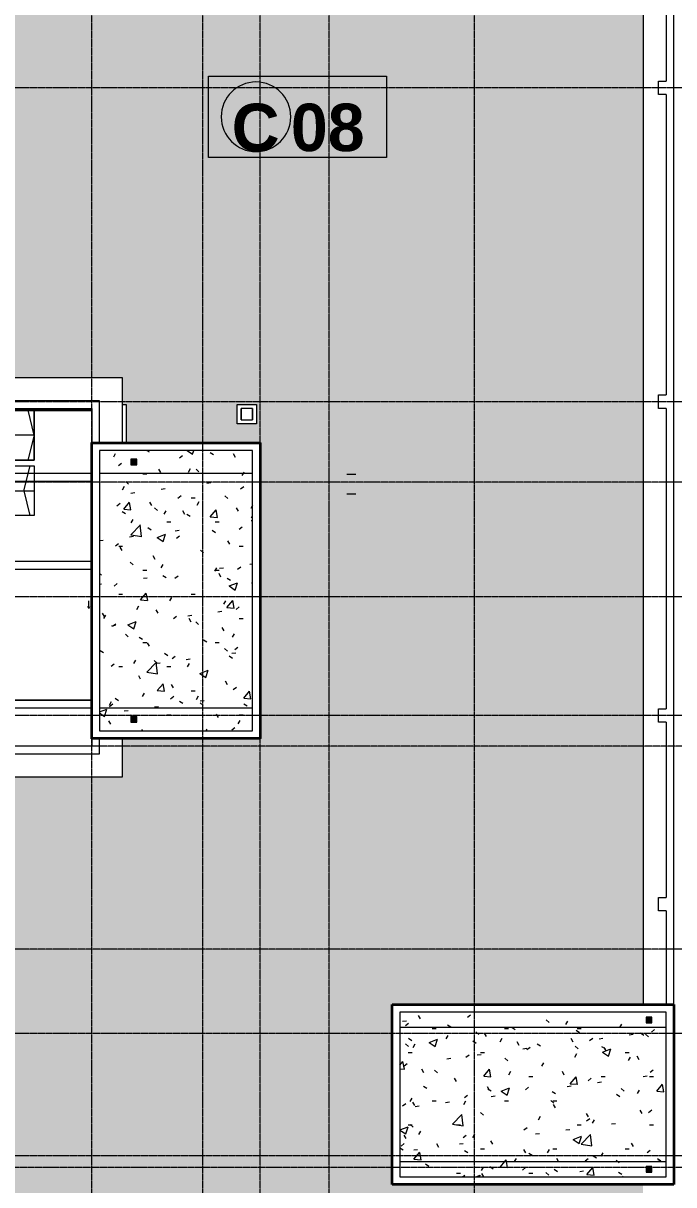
# Model space of a CAD drawing. Header units: millimetres. Extents: x 5117 to 246734, y -48177 to 129208.
# Drawn here: x 110265 to 127252, y 33082 to 63423 of the extents above; entities that cross this region are included whole.
import ezdxf

# ---------------------------------------------------------------- set-up
doc = ezdxf.new("R2010")
doc.units = ezdxf.units.MM
doc.linetypes.add('Grid Line', pattern=[22.225, 12.7, -3.175, 3.175, -3.175])
for name, color, linetype, lineweight in [('0-1', 7, 'Continuous', 5), ('A-ANNO-NOTE', 131, 'Continuous', 9), ('A-DETL-THIN', 151, 'Continuous', 9), ('A-DETL-WIDE', 214, 'Continuous', 35), ('A-FLOR', 192, 'Continuous', 9), ('A-FLOR-1', 7, 'Continuous', 9), ('A-FLOR-PATT-2', 9, 'Continuous', 9), ('A-GLAZ', 151, 'Continuous', 9), ('A-WALL', 113, 'Continuous', 9), ('G-IMPT', 8, 'Continuous', 9), ('I-WALL', 2, 'Continuous', 9), ('M-EQPM', 50, 'Continuous', 9), ('S-BEAM-1', 7, 'Continuous', 9), ('S-COLS-1', 7, 'Continuous', 9), ('S-GRID-1', 1, 'Grid Line', 9)]:
    doc.layers.add(name, color=color, linetype=linetype, lineweight=lineweight)
doc.styles.add('Arial_B', font='arialbd_0.ttf', dxfattribs={"height": 1240})
pattern_1 = [(0, (0, 0), (2519.68, 629.92), [103.937, -1785.823, 103.937, -1785.823, -10078.72]), (0, (0, 0), (2519.68, 629.92), [-3779.52, 103.937, -3675.583, 103.937, -1785.823, -4409.44]), (0, (0, 0), (2519.68, 629.92), [-9448.8, 103.937, -1155.903, 103.937, -3045.663]), (120, (944.9, 314.96), (-1805.3667, 1867.147), [103.937, -1785.823, 103.937, -11864.543]), (120, (944.9, 314.96), (-1805.3667, 1867.147), [-1993.697, -1785.823, 103.937, -3675.583, -6299.2]), (120, (944.9, 314.96), (-1805.3667, 1867.147), [-7559.04, 103.937, -1785.823, 103.937, -4305.503]), (120, (944.9, 314.96), (-1805.3667, 1867.147), [-9552.737, -1155.903, 103.937, -3045.663]), (240, (1259.84, 1574.8), (-714.3133, -2497.067), [103.937, -1785.823, 103.937, -11864.543]), (240, (1259.84, 1574.8), (-714.3133, -2497.067), [-1993.697, -1785.823, 103.937, -3675.583, -6299.2]), (240, (1259.84, 1574.8), (-714.3133, -2497.067), [-7559.04, 103.937, -1785.823, 103.937, -4305.503]), (240, (1259.84, 1574.8), (-714.3133, -2497.067), [-9552.737, -1155.903, 103.937, -3045.663])]
pattern_2 = [(50, (0, 0), (2259.083, -197.644), [236.22, -2598.42]), (355, (0, 0), (-437.01, 2369.104), [188.976, -2078.736]), (100.451, (188.3, -16.5), (1822.088, 2171.446), [200.756, -2208.317]), (46.184, (0, 630), (3361.38, -521.33), [354.33, -3897.63]), (96.636, (280, 586.5), (2943.79, 3068.1), [301.134, -3312.475]), (351.184, (0, 630), (2943.82, 3068.07), [283.464, -3118.104]), (21, (315, 472.4), (1880.018, -1268.089), [236.22, -2598.42]), (326, (315, 472.4), (766.346, 2283.932), [188.976, -2078.736]), (71.451, (471.6, 366.8), (2646.372, 1015.824), [200.756, -2208.317]), (37.5, (0, 0), (38.299, 1048.482), [103.937, -1949.602, 103.937, -2006.295, -2086.61]), (37.5, (0, 0), (38.299, 1048.482), [-4163.77, 103.937, -1982.673]), (7.5, (0, 0), (828.564, 1242.239), [103.937, -1099.21, 103.937, -1902.358, -795.274]), (7.5, (0, 0), (828.564, 1242.239), [-3209.442, 103.937, -691.337]), (327.5, (-702.4, 0), (1681.327, -71.0387), [103.937, -683.463, 103.937, -2352.751, -3259.836]), (327.5, (-702.4, 0), (1681.327, -71.0387), [-3244.088, 103.937, -3155.9]), (317.5, (-1017.3, 0), (1836.803, 315.291), [103.937, -919.683, 103.937, -1527.556, -2314.956]), (317.5, (-1017.3, 0), (1836.803, 315.291), [-2655.113, 103.937, -2211.02])]

# ---------------------------------------------------------------- blocks, each defined once
blk = doc.blocks.new('NCV_TKTC_KET CAU_rvt-1-TKCS_MB TỔNG THỂ MÁI')
at = {"layer": 'A-FLOR-1'}
for p, q in [((127251, 37787), (127251, 78235)), ((126451, 77435), (126451, 37787)), ((112853, 54162), (108251, 54162)), ((112853, 52472), (112853, 54162)), ((107451, 53362), (112053, 53362)), ((112053, 53362), (112053, 52472)), ((115953, 53062), (115953, 53362)), ((112042, 45737), (107978, 45737)), ((112053, 44727), (112053, 44535)), ((112853, 43735), (112853, 44727)), ((112053, 44535), (48853, 44535)), ((48053, 43735), (112853, 43735))]:
    blk.add_line(p, q, dxfattribs=at)
at = {"layer": 'S-BEAM-1'}
for p, q in [((127053, 69762), (127053, 61912)), ((127053, 61562), (127053, 53712)), ((112053, 53562), (107853, 53562)), ((112253, 53562), (112053, 53562)), ((112253, 52472), (112253, 53562)), ((107853, 53362), (112053, 53362)), ((112053, 53362), (112053, 52472)), ((127053, 53362), (127053, 45512)), ((112042, 51662), (108153, 51662)), ((112052, 51462), (112052, 51662)), ((108153, 51462), (112042, 51462)), ((112042, 49362), (109253, 49362)), ((109253, 49162), (112042, 49162)), ((112052, 49162), (112052, 49362)), ((112042, 45737), (108178, 45737)), ((108178, 45537), (112042, 45537)), ((127053, 45162), (127053, 40587)), ((112053, 44727), (112053, 44535)), ((112253, 44535), (112253, 44727)), ((112053, 44535), (108328, 44535)), ((108328, 44335), (112253, 44335)), ((112253, 44335), (112253, 44535)), ((127053, 40237), (127053, 37787))]:
    blk.add_line(p, q, dxfattribs=at)
at = {"layer": 'S-COLS-1'}
for p, q in [((126853, 61562), (126853, 61912)), ((126853, 61912), (127053, 61912)), ((127053, 61562), (126853, 61562)), ((126853, 53362), (126853, 53712)), ((126853, 53712), (127053, 53712)), ((127053, 53362), (126853, 53362)), ((126853, 45162), (126853, 45512)), ((126853, 45512), (127053, 45512)), ((127053, 45162), (126853, 45162)), ((126852, 40587), (127053, 40587)), ((126852, 40237), (126852, 40587)), ((127053, 40237), (126852, 40237))]:
    blk.add_line(p, q, dxfattribs=at)
blk = doc.blocks.new('THU NUOC - THU NUOC-1836407-TKCS_MB TỔNG THỂ MÁI')
at = {"layer": 'M-EQPM'}
for p, q in [((-66, 71), (-66, -79)), ((84, 71), (-66, 71)), ((59, 46), (-41, 46)), ((-41, 46), (-41, -54)), ((-23, 11), (41, 11)), ((41, 5), (-23, 5)), ((-11, 23), (28, 23)), ((28, 17), (-11, 17)), ((-1, 36), (19, 36)), ((19, 30), (-1, 30)), ((59, -54), (59, 46)), ((84, -79), (84, 71)), ((-66, -79), (84, -79)), ((-41, -54), (59, -54)), ((-23, -1), (1, -1)), ((1, -7), (-23, -7)), ((-23, -14), (41, -14)), ((41, -20), (-23, -20)), ((-11, -26), (28, -26)), ((28, -32), (-11, -32)), ((-1, -38), (19, -38)), ((19, -44), (-1, -44)), ((1, -1), (1, -7)), ((17, -1), (41, -1)), ((17, -7), (17, -1)), ((41, -7), (17, -7))]:
    blk.add_line(p, q, dxfattribs=at)
for centre, radius, start, end in [((9, -4), 45, 0, 180), ((9, -4), 45, 0, 180), ((-23, 8), 3, 90, 270), ((-11, 20), 3, 90, 270), ((-1, 33), 3, 90, 270), ((19, 33), 3, 270, 90), ((28, 20), 3, 270, 90), ((41, 8), 3, 270, 90), ((9, -4), 45, 180, 360), ((9, -4), 45, 180, 360), ((-23, -4), 3, 90, 270), ((-23, -17), 3, 90, 270), ((-11, -29), 3, 90, 270), ((-1, -41), 3, 90, 270), ((19, -41), 3, 270, 90), ((28, -29), 3, 270, 90), ((41, -4), 3, 270, 90), ((41, -17), 3, 270, 90)]:
    blk.add_arc(centre, radius, start, end, dxfattribs=at)
blk = doc.blocks.new('TKTC_XREF_260130_MB TUM MAI - TKTC_XREF_260130_MB TUM MAI_dwg-4167669-TKCS_MB TỔNG THỂ MÁI')
at = {"layer": 'G-IMPT'}
for p, q in [((-84204, -809536), (-84436, -809536)), ((-84204, -810048), (-84436, -810048))]:
    blk.add_line(p, q, dxfattribs=at)
at = {"layer": 'G-IMPT', "flags": 128}
for points in [[(-95701, -804336), (-96899, -804336), (-96899, -807858), (-91099, -807858)], [(-91109, -815433), (-95174, -815433), (-95174, -816632), (-99899, -816632), (-99899, -815432), (-103373, -815432), (-103373, -816632)]]:
    blk.add_lwpolyline(points, dxfattribs=at)
blk = doc.blocks.new('TKTC_XREF_260130_MB TUM MAI - TKTC_XREF_251221_MB TUM MAI-2041484-TKCS_MB TỔNG THỂ MÁI')
blk.add_blockref('TKTC_XREF_260130_MB TUM MAI - TKTC_XREF_260130_MB TUM MAI_dwg-4167669-TKCS_MB TỔNG THỂ MÁI', (169499, 843934))
blk = doc.blocks.new('1_FAMILY RVT - W01-WxH 1400x3200xmm-489780-TKCS_MB TỔNG THỂ MÁI')
at = {"layer": 'A-GLAZ'}
for q in [(749.2, 197.79), (749.2, 146.99), (901.6, 172.39)]:
    blk.add_line((698.4, 172.39), q, dxfattribs=at)
blk = doc.blocks.new('TKTC_QUAT HUT KHOI_260130 - TKTC_QUAT HUT KHOI_260130_dwg-4168555-TKCS_MB TỔNG THỂ MÁI')
at = {"layer": 'G-IMPT', "flags": 128}
blk.add_lwpolyline([(112042, 45740), (107977, 45740), (107977, 44541), (103252, 44541), (103252, 45741), (99779, 45741), (99779, 44541), (95052, 44541), (95052, 45741), (88452, 45741), (88452, 44541), (83727, 44541), (83727, 45741), (77177, 45741), (77177, 44541), (72452, 44541), (72452, 45741), (65852, 45741), (65852, 44541)], dxfattribs=at)
blk = doc.blocks.new('TKTC_QUAT HUT KHOI_260130 - TKTC_QUAT HUT KHOI_260130-2046036-TKCS_MB TỔNG THỂ MÁI')
blk.add_blockref('TKTC_QUAT HUT KHOI_260130 - TKTC_QUAT HUT KHOI_260130_dwg-4168555-TKCS_MB TỔNG THỂ MÁI', (-33652, -17239))
blk = doc.blocks.new('TKTC_BON NUOC MAI_260130 - TKTC_BON NUOC MAI_260130_dwg-3426650-TKCS_MB TỔNG THỂ MÁI')
at = {"layer": 'G-IMPT', "flags": 128}
blk.add_lwpolyline([(-91109, -815433), (-95174, -815433)], dxfattribs=at)
blk = doc.blocks.new('TKTC_BON NUOC MAI_260130 - TKTC_BON NUOC MAI_260130-2047084-TKCS_MB TỔNG THỂ MÁI')
blk.add_blockref('TKTC_BON NUOC MAI_260130 - TKTC_BON NUOC MAI_260130_dwg-3426650-TKCS_MB TỔNG THỂ MÁI', (169499, 843934))
blk = doc.blocks.new('HDNDCT_GHI CHU TANG CAO - HDNDCT_GHI CHU TANG CAO-2035936-TKCS_MB TỔNG THỂ MÁI')
at = {"layer": 'A-ANNO-NOTE'}
for p, q in [((0, 0), (0, 6.865)), ((0, 6.865), (15, 6.865)), ((15, 6.865), (15, 0)), ((15, 0), (0, 0))]:
    blk.add_line(p, q, dxfattribs=at)
for start, end in [(360, 180), (360, 180), (180, 360), (180, 360)]:
    blk.add_arc((4, 3.432), 2.932, start, end, dxfattribs=at)

msp = doc.modelspace()

# ---------------------------------------------------------------- hatches: boundary and pattern name
at = {"layer": 'A-FLOR-PATT-2'}
h = msp.add_hatch(dxfattribs=at)
h.set_pattern_fill('FP_1', color=256, style=0, pattern_type=2)
h.set_pattern_definition(pattern_1)
h.paths.add_polyline_path([(116902.6, 18036.9), (126450.6, 18036.9), (126450.6, 33076.9), (119902.6, 33076.9), (119902.6, 37786.9), (126450.6, 37786.9), (126450.6, 77435.3), (119062.6, 77435.3), (119062.6, 70736.9), (114152.6, 70736.9), (114152.6, 77435.3), (106750.6, 77435.3), (106750.6, 70561.9), (108250.6, 70561.9), (108250.6, 54161.9), (112852.7, 54161.9), (112852.7, 53461.9), (112952.6, 53461.9), (112952.6, 52471.9), (116462.6, 52471.9), (116462.6, 44727), (112852.6, 44727), (112852.6, 43735.3), (48052.7, 43735.3), (48052.7, 44727), (44442.6, 44727), (44442.6, 52471.9), (47952.6, 52471.9), (47952.6, 53461.9), (48052.7, 53461.9), (48052.7, 54161.9), (52652.6, 54161.9), (52652.6, 70561.9), (54152.6, 70561.9), (54152.6, 77436.9), (46762.4, 77436.9), (46762.4, 70736.9), (41852.6, 70736.9), (41852.6, 77435.3), (34450.6, 77435.3), (34450.6, 37786.9), (41002.6, 37786.9), (41002.6, 37796.9), (41012.6, 37796.9), (41012.6, 33076.9), (41002.6, 33076.9), (41002.6, 33086.9), (34450.6, 33086.9), (34450.6, 18037.4), (44002.6, 18037.4), (44002.6, 25337.4), (76452.6, 25337.4), (76452.6, 33536.9), (76442.6, 33537.2), (76442.6, 33546.9), (84387.6, 33546.9), (84387.6, 25337.4), (116902.6, 25337.4), (116902.6, 18342.4)])
h.paths.add_polyline_path([(116252.6, 52961.9), (115852.6, 52961.9), (115852.6, 53461.9), (116352.6, 53461.9), (116352.6, 52961.9), (116252.6, 52961.9)])
h.paths.add_polyline_path([(44652.5, 52961.9), (44552.5, 52961.9), (44552.5, 53461.9), (45052.6, 53461.9), (45052.6, 52961.9), (44652.6, 52961.9)])
h.paths.add_polyline_path([(116252.6, 53061.9), (116252.6, 53061.9), (116252.6, 53361.9)])
h.paths.add_polyline_path([(44652.5, 53061.9), (44652.6, 53062), (44652.5, 53361.3)])
h = msp.add_hatch(dxfattribs=at)
h.set_pattern_fill('FP_2', color=256, style=0, pattern_type=2)
h.set_pattern_definition(pattern_2)
h.paths.add_polyline_path([(116902.6, 18036.9), (126450.6, 18036.9), (126450.6, 33076.9), (119902.6, 33076.9), (119902.6, 37786.9), (126450.6, 37786.9), (126450.6, 77435.3), (119062.6, 77435.3), (119062.6, 70736.9), (114152.6, 70736.9), (114152.6, 77435.3), (106750.6, 77435.3), (106750.6, 70561.9), (108250.6, 70561.9), (108250.6, 54161.9), (112852.7, 54161.9), (112852.7, 53461.9), (112952.6, 53461.9), (112952.6, 52471.9), (116462.6, 52471.9), (116462.6, 44727), (112852.6, 44727), (112852.6, 43735.3), (48052.7, 43735.3), (48052.7, 44727), (44442.6, 44727), (44442.6, 52471.9), (47952.6, 52471.9), (47952.6, 53461.9), (48052.7, 53461.9), (48052.7, 54161.9), (52652.6, 54161.9), (52652.6, 70561.9), (54152.6, 70561.9), (54152.6, 77436.9), (46762.4, 77436.9), (46762.4, 70736.9), (41852.6, 70736.9), (41852.6, 77435.3), (34450.6, 77435.3), (34450.6, 37786.9), (41002.6, 37786.9), (41002.6, 37796.9), (41012.6, 37796.9), (41012.6, 33076.9), (41002.6, 33076.9), (41002.6, 33086.9), (34450.6, 33086.9), (34450.6, 18037.4), (44002.6, 18037.4), (44002.6, 25337.4), (76452.6, 25337.4), (76452.6, 33536.9), (76442.6, 33537.2), (76442.6, 33546.9), (84387.6, 33546.9), (84387.6, 25337.4), (116902.6, 25337.4), (116902.6, 18342.4)])
h.paths.add_polyline_path([(116252.6, 52961.9), (115852.6, 52961.9), (115852.6, 53461.9), (116352.6, 53461.9), (116352.6, 52961.9), (116252.6, 52961.9)])
h.paths.add_polyline_path([(44652.5, 52961.9), (44552.5, 52961.9), (44552.5, 53461.9), (45052.6, 53461.9), (45052.6, 52961.9), (44652.6, 52961.9)])
h.paths.add_polyline_path([(116252.6, 53061.9), (116252.6, 53061.9), (116252.6, 53361.9)])
h.paths.add_polyline_path([(44652.5, 53061.9), (44652.6, 53062), (44652.5, 53361.3)])
h = msp.add_hatch(dxfattribs=at)
h.set_pattern_fill('FP_1', color=256, style=0, pattern_type=2)
h.set_pattern_definition(pattern_1)
h.paths.add_polyline_path([(113158.4, 44937), (116252.6, 44937), (116252.6, 45537), (112252.6, 45537), (112252.6, 44937), (112541, 44937)])
h.paths.add_polyline_path([(113196, 45187), (113102.6, 45187), (113102.6, 45287), (113202.6, 45287), (113202.6, 45187), (113197.6, 45187)])
h.paths.add_polyline_path([(113152.6, 45192), (113173.8, 45198.4), (113167.1, 45202.9), (113164.2, 45204.1), (113158.4, 45202.9), (113139.9, 45204.8), (113139.9, 45200.7), (113131.3, 45197.5), (113142.8, 45193.3)])
h.paths.add_polyline_path([(113152.6, 45192), (113144.2, 45196.9), (113155.6, 45193.5)])
h.paths.add_polyline_path([(113130.1, 45198), (113132.8, 45209.3), (113172.3, 45209.3), (113175.3, 45209.1), (113175.3, 45212.3), (113175.1, 45216.7), (113172.3, 45215.3), (113129.8, 45216.9), (113127.6, 45214.5), (113129.8, 45212.3), (113131.3, 45209.3), (113130.6, 45202.9)])
h.paths.add_polyline_path([(113175.1, 45276), (113172.3, 45264.7), (113165.3, 45273.3), (113173.8, 45275.6)])
h.paths.add_polyline_path([(113184.6, 45252.2), (113175.3, 45261.7), (113173.9, 45264.7), (113173.8, 45276.5), (113152.6, 45282), (113130.1, 45276), (113129.8, 45264.9), (113129.8, 45261.7), (113130.1, 45257.2), (113132.8, 45258.7), (113175.3, 45257.1), (113184.4, 45252.3)])
h.paths.add_polyline_path([(113113.6, 45214.5), (113120.7, 45221.8), (113187.2, 45219), (113187.7, 45223.4), (113196, 45225.3), (113187.2, 45235.3), (113187.8, 45238.9), (113196, 45248.6), (113188, 45252.2), (113184.4, 45252.2), (113117.8, 45255), (113117.8, 45250.7), (113109.1, 45248.6), (113113.6, 45237.7), (113117.3, 45234.6), (113109.1, 45225.3), (113117.1, 45221.8), (113114, 45215.3)])
h.paths.add_polyline_path([(113196, 45225.3), (113186.8, 45227.8), (113187.6, 45233.8), (113191.5, 45229.8)])
h.paths.add_polyline_path([(113109.1, 45225.3), (113118.3, 45233.8), (113115.8, 45226.5), (113113.6, 45226.1)])
h.paths.add_polyline_path([(113179, 45227.8), (113120.4, 45227.8), (113120.7, 45233.8), (113144.6, 45233.8), (113144.6, 45239.8), (113120.4, 45239.8), (113120.7, 45246.2), (113184.6, 45246.2), (113184.4, 45239.8), (113160.6, 45239.8), (113160.6, 45233.8), (113184.6, 45233.8), (113184.4, 45227.8)])
h.paths.add_polyline_path([(113118.3, 45238.9), (113113.6, 45247.9), (113118.3, 45246.2), (113118.3, 45239.8)])
h.paths.add_polyline_path([(113186.8, 45238.9), (113187.2, 45247.2), (113196, 45248.6), (113187.2, 45239.4)])
h.paths.add_polyline_path([(113164.2, 45264.7), (113132.8, 45264.7), (113142.8, 45271), (113165.9, 45268.8), (113172.3, 45264.7), (113165.3, 45264.7)])
h.paths.add_polyline_path([(113132.8, 45264.7), (113132.8, 45275.2), (113138, 45271)])
h.paths.add_polyline_path([(113152.1, 45277), (113149.5, 45280.5), (113155.6, 45280.5), (113158.4, 45277), (113152.6, 45277)])
h.paths.add_polyline_path([(113158.4, 51661.9), (116252.6, 51661.9), (116252.6, 52261.9), (112252.6, 52261.9), (112252.6, 51661.9), (112541, 51661.9)])
h.paths.add_polyline_path([(113158.4, 51911.9), (113102.6, 51911.9), (113102.6, 52011.9), (113202.6, 52011.9), (113202.6, 51911.9), (113164.2, 51911.9)])
h.paths.add_polyline_path([(113152.6, 51916.9), (113175.1, 51923), (113175.3, 51934), (113175.3, 51937.3), (113175.1, 51941.7), (113172.3, 51940.3), (113129.8, 51941.8), (113127.6, 51939.4), (113129.8, 51937.3), (113131.3, 51934.3), (113131.3, 51922.5), (113142.8, 51918.2)])
h.paths.add_polyline_path([(113152.6, 51916.9), (113144.2, 51921.9), (113155.6, 51918.5)])
h.paths.add_polyline_path([(113132.8, 51934.3), (113139.9, 51925.7), (113130.1, 51923), (113131.3, 51928.1)])
h.paths.add_polyline_path([(113172.3, 51934.3), (113158.4, 51927.9), (113139.9, 51929.7), (113132.8, 51934.3), (113165.3, 51934.3)])
h.paths.add_polyline_path([(113175.1, 51923), (113167.1, 51927.9), (113173.3, 51930.1), (113173.8, 51928.1)])
h.paths.add_polyline_path([(113184.6, 51977.2), (113175.3, 51986.6), (113173.9, 51989.6), (113173.8, 52001.4), (113152.6, 52006.9), (113130.1, 52000.9), (113129.8, 51989.9), (113129.8, 51986.6), (113130.1, 51982.2), (113132.8, 51983.6), (113175.3, 51982), (113184.4, 51977.3)])
h.paths.add_polyline_path([(113191.5, 51939.4), (113187.7, 51948.3), (113196, 51950.3), (113187.2, 51960.2), (113187.8, 51963.8), (113196, 51973.6), (113188, 51977.2), (113184.4, 51977.2), (113117.8, 51979.9), (113117.8, 51975.7), (113109.1, 51973.6), (113113.6, 51962.7), (113117.3, 51959.6), (113109.1, 51950.3), (113117.1, 51946.7), (113120.7, 51946.7), (113187.2, 51944), (113190.8, 51940.3)])
h.paths.add_polyline_path([(113196, 51950.3), (113186.8, 51952.7), (113187.6, 51958.7), (113191.5, 51954.8)])
h.paths.add_polyline_path([(113109.1, 51950.3), (113118.3, 51958.7), (113117.8, 51951.8), (113113.6, 51951)])
h.paths.add_polyline_path([(113144.6, 51952.7), (113120.4, 51952.7), (113120.7, 51958.7), (113144.6, 51958.7), (113144.6, 51964.7), (113120.4, 51964.7), (113120.7, 51971.2), (113184.6, 51971.2), (113184.4, 51964.7), (113160.6, 51964.7), (113160.6, 51958.7), (113184.6, 51958.7), (113184.4, 51952.7), (113158.4, 51952.7)])
h.paths.add_polyline_path([(113118.3, 51963.8), (113113.6, 51972.8), (113118.3, 51971.2), (113118.3, 51964.7)])
h.paths.add_polyline_path([(113186.8, 51963.8), (113187.2, 51972.1), (113196, 51973.6), (113187.2, 51964.3)])
h.paths.add_polyline_path([(113172.3, 51989.6), (113132.8, 51989.6), (113142.8, 51996), (113165.3, 51994.1)])
h.paths.add_polyline_path([(113172.3, 51989.6), (113165.3, 51998.2), (113175.1, 52000.9), (113173.8, 51995.8)])
h.paths.add_polyline_path([(113132.8, 51989.6), (113132.8, 52000.2), (113138, 51996)])
h.paths.add_polyline_path([(113152.1, 52002), (113149.5, 52005.4), (113155.6, 52005.4), (113158.4, 52002), (113152.6, 52002)])
h = msp.add_hatch(dxfattribs=at)
h.set_pattern_fill('FP_7', color=256, style=0, pattern_type=2)
h.set_pattern_definition(pattern_2)
h.paths.add_polyline_path([(113158.4, 44937), (116252.6, 44937), (116252.6, 45537), (112252.6, 45537), (112252.6, 44937), (112541, 44937)])
h.paths.add_polyline_path([(113196, 45187), (113102.6, 45187), (113102.6, 45287), (113202.6, 45287), (113202.6, 45187), (113197.6, 45187)])
h.paths.add_polyline_path([(113152.6, 45192), (113173.8, 45198.4), (113167.1, 45202.9), (113164.2, 45204.1), (113158.4, 45202.9), (113139.9, 45204.8), (113139.9, 45200.7), (113131.3, 45197.5), (113142.8, 45193.3)])
h.paths.add_polyline_path([(113152.6, 45192), (113144.2, 45196.9), (113155.6, 45193.5)])
h.paths.add_polyline_path([(113130.1, 45198), (113132.8, 45209.3), (113172.3, 45209.3), (113175.3, 45209.1), (113175.3, 45212.3), (113175.1, 45216.7), (113172.3, 45215.3), (113129.8, 45216.9), (113127.6, 45214.5), (113129.8, 45212.3), (113131.3, 45209.3), (113130.6, 45202.9)])
h.paths.add_polyline_path([(113175.1, 45276), (113172.3, 45264.7), (113165.3, 45273.3), (113173.8, 45275.6)])
h.paths.add_polyline_path([(113184.6, 45252.2), (113175.3, 45261.7), (113173.9, 45264.7), (113173.8, 45276.5), (113152.6, 45282), (113130.1, 45276), (113129.8, 45264.9), (113129.8, 45261.7), (113130.1, 45257.2), (113132.8, 45258.7), (113175.3, 45257.1), (113184.4, 45252.3)])
h.paths.add_polyline_path([(113113.6, 45214.5), (113120.7, 45221.8), (113187.2, 45219), (113187.7, 45223.4), (113196, 45225.3), (113187.2, 45235.3), (113187.8, 45238.9), (113196, 45248.6), (113188, 45252.2), (113184.4, 45252.2), (113117.8, 45255), (113117.8, 45250.7), (113109.1, 45248.6), (113113.6, 45237.7), (113117.3, 45234.6), (113109.1, 45225.3), (113117.1, 45221.8), (113114, 45215.3)])
h.paths.add_polyline_path([(113196, 45225.3), (113186.8, 45227.8), (113187.6, 45233.8), (113191.5, 45229.8)])
h.paths.add_polyline_path([(113109.1, 45225.3), (113118.3, 45233.8), (113115.8, 45226.5), (113113.6, 45226.1)])
h.paths.add_polyline_path([(113179, 45227.8), (113120.4, 45227.8), (113120.7, 45233.8), (113144.6, 45233.8), (113144.6, 45239.8), (113120.4, 45239.8), (113120.7, 45246.2), (113184.6, 45246.2), (113184.4, 45239.8), (113160.6, 45239.8), (113160.6, 45233.8), (113184.6, 45233.8), (113184.4, 45227.8)])
h.paths.add_polyline_path([(113118.3, 45238.9), (113113.6, 45247.9), (113118.3, 45246.2), (113118.3, 45239.8)])
h.paths.add_polyline_path([(113186.8, 45238.9), (113187.2, 45247.2), (113196, 45248.6), (113187.2, 45239.4)])
h.paths.add_polyline_path([(113164.2, 45264.7), (113132.8, 45264.7), (113142.8, 45271), (113165.9, 45268.8), (113172.3, 45264.7), (113165.3, 45264.7)])
h.paths.add_polyline_path([(113132.8, 45264.7), (113132.8, 45275.2), (113138, 45271)])
h.paths.add_polyline_path([(113152.1, 45277), (113149.5, 45280.5), (113155.6, 45280.5), (113158.4, 45277), (113152.6, 45277)])
h.paths.add_polyline_path([(113158.4, 51661.9), (116252.6, 51661.9), (116252.6, 52261.9), (112252.6, 52261.9), (112252.6, 51661.9), (112541, 51661.9)])
h.paths.add_polyline_path([(113158.4, 51911.9), (113102.6, 51911.9), (113102.6, 52011.9), (113202.6, 52011.9), (113202.6, 51911.9), (113164.2, 51911.9)])
h.paths.add_polyline_path([(113152.6, 51916.9), (113175.1, 51923), (113175.3, 51934), (113175.3, 51937.3), (113175.1, 51941.7), (113172.3, 51940.3), (113129.8, 51941.8), (113127.6, 51939.4), (113129.8, 51937.3), (113131.3, 51934.3), (113131.3, 51922.5), (113142.8, 51918.2)])
h.paths.add_polyline_path([(113152.6, 51916.9), (113144.2, 51921.9), (113155.6, 51918.5)])
h.paths.add_polyline_path([(113132.8, 51934.3), (113139.9, 51925.7), (113130.1, 51923), (113131.3, 51928.1)])
h.paths.add_polyline_path([(113172.3, 51934.3), (113158.4, 51927.9), (113139.9, 51929.7), (113132.8, 51934.3), (113165.3, 51934.3)])
h.paths.add_polyline_path([(113175.1, 51923), (113167.1, 51927.9), (113173.3, 51930.1), (113173.8, 51928.1)])
h.paths.add_polyline_path([(113184.6, 51977.2), (113175.3, 51986.6), (113173.9, 51989.6), (113173.8, 52001.4), (113152.6, 52006.9), (113130.1, 52000.9), (113129.8, 51989.9), (113129.8, 51986.6), (113130.1, 51982.2), (113132.8, 51983.6), (113175.3, 51982), (113184.4, 51977.3)])
h.paths.add_polyline_path([(113191.5, 51939.4), (113187.7, 51948.3), (113196, 51950.3), (113187.2, 51960.2), (113187.8, 51963.8), (113196, 51973.6), (113188, 51977.2), (113184.4, 51977.2), (113117.8, 51979.9), (113117.8, 51975.7), (113109.1, 51973.6), (113113.6, 51962.7), (113117.3, 51959.6), (113109.1, 51950.3), (113117.1, 51946.7), (113120.7, 51946.7), (113187.2, 51944), (113190.8, 51940.3)])
h.paths.add_polyline_path([(113196, 51950.3), (113186.8, 51952.7), (113187.6, 51958.7), (113191.5, 51954.8)])
h.paths.add_polyline_path([(113109.1, 51950.3), (113118.3, 51958.7), (113117.8, 51951.8), (113113.6, 51951)])
h.paths.add_polyline_path([(113144.6, 51952.7), (113120.4, 51952.7), (113120.7, 51958.7), (113144.6, 51958.7), (113144.6, 51964.7), (113120.4, 51964.7), (113120.7, 51971.2), (113184.6, 51971.2), (113184.4, 51964.7), (113160.6, 51964.7), (113160.6, 51958.7), (113184.6, 51958.7), (113184.4, 51952.7), (113158.4, 51952.7)])
h.paths.add_polyline_path([(113118.3, 51963.8), (113113.6, 51972.8), (113118.3, 51971.2), (113118.3, 51964.7)])
h.paths.add_polyline_path([(113186.8, 51963.8), (113187.2, 51972.1), (113196, 51973.6), (113187.2, 51964.3)])
h.paths.add_polyline_path([(113172.3, 51989.6), (113132.8, 51989.6), (113142.8, 51996), (113165.3, 51994.1)])
h.paths.add_polyline_path([(113172.3, 51989.6), (113165.3, 51998.2), (113175.1, 52000.9), (113173.8, 51995.8)])
h.paths.add_polyline_path([(113132.8, 51989.6), (113132.8, 52000.2), (113138, 51996)])
h.paths.add_polyline_path([(113152.1, 52002), (113149.5, 52005.4), (113155.6, 52005.4), (113158.4, 52002), (113152.6, 52002)])
h = msp.add_hatch(dxfattribs=at)
h.set_pattern_fill('FP_1', color=256, style=0, pattern_type=2)
h.set_pattern_definition(pattern_1)
h.paths.add_polyline_path([(112252.6, 45537), (116252.6, 45537), (116252.6, 51661.9), (112252.6, 51661.9), (112252.6, 46058.9)])
h = msp.add_hatch(dxfattribs=at)
h.set_pattern_fill('FP_7', color=256, style=0, pattern_type=2)
h.set_pattern_definition(pattern_2)
h.paths.add_polyline_path([(112252.6, 45537), (116252.6, 45537), (116252.6, 51661.9), (112252.6, 51661.9), (112252.6, 46058.9)])
h = msp.add_hatch(dxfattribs=at)
h.set_pattern_fill('FP_1', color=256, style=0, pattern_type=2)
h.set_pattern_definition(pattern_1)
h.paths.add_polyline_path([(120102.6, 33286.9), (127054.5, 33286.9), (127054.5, 33686.9), (120102.6, 33686.9)])
h.paths.add_polyline_path([(126580.1, 33436.9), (126552.6, 33436.9), (126552.6, 33536.9), (126652.6, 33536.9), (126652.6, 33436.9), (126590.9, 33436.9)])
h.paths.add_polyline_path([(126602.6, 33441.9), (126623.8, 33448.3), (126617.1, 33452.9), (126614.2, 33454.1), (126612.4, 33452.9), (126589.9, 33454.7), (126589.9, 33450.7), (126581.3, 33447.5), (126592.8, 33443.2)])
h.paths.add_polyline_path([(126602.6, 33441.9), (126594.2, 33446.9), (126605.6, 33443.5)])
h.paths.add_polyline_path([(126580.1, 33448), (126582.8, 33459.3), (126622.3, 33459.3), (126625.3, 33459), (126625.3, 33462.3), (126625.1, 33466.7), (126622.3, 33465.3), (126579.8, 33466.8), (126577.6, 33464.4), (126579.8, 33462.3), (126581.3, 33459.3), (126580.6, 33452.9)])
h.paths.add_polyline_path([(126634.6, 33502.2), (126625.3, 33511.6), (126623.9, 33514.6), (126623.8, 33526.4), (126602.6, 33531.9), (126580.1, 33525.9), (126579.8, 33514.9), (126579.8, 33511.6), (126580.1, 33507.2), (126582.8, 33508.6), (126625.3, 33507), (126634.4, 33502.3)])
h.paths.add_polyline_path([(126641.5, 33464.4), (126637.2, 33473.2), (126646, 33475.3), (126637.2, 33485.2), (126637.8, 33488.8), (126646, 33498.6), (126638, 33502.2), (126634.4, 33502.2), (126567.8, 33504.9), (126567.8, 33500.7), (126559.1, 33498.6), (126563.6, 33487.7), (126567.3, 33484.6), (126559.1, 33475.3), (126567.1, 33471.7), (126570.7, 33471.7), (126637.2, 33469), (126640.8, 33465.3)])
h.paths.add_polyline_path([(126559.1, 33475.3), (126568.3, 33483.7), (126567.8, 33476.8), (126563.6, 33476)])
h.paths.add_polyline_path([(126646, 33475.3), (126636.8, 33477.7), (126637.6, 33483.7), (126641.5, 33479.8)])
h.paths.add_polyline_path([(126594.6, 33477.7), (126570.4, 33477.7), (126570.7, 33483.7), (126594.6, 33483.7), (126594.6, 33489.7), (126570.4, 33489.7), (126570.7, 33496.2), (126634.6, 33496.2), (126634.4, 33489.7), (126610.6, 33489.7), (126610.6, 33483.7), (126634.6, 33483.7), (126634.4, 33477.7), (126610.6, 33477.7)])
h.paths.add_polyline_path([(126568.3, 33488.8), (126563.6, 33497.8), (126568.3, 33496.2), (126568.3, 33489.7)])
h.paths.add_polyline_path([(126636.8, 33488.8), (126637.2, 33497.1), (126646, 33498.6), (126637.2, 33489.3)])
h.paths.add_polyline_path([(126622.3, 33514.6), (126615.3, 33523.2), (126625.1, 33525.9), (126623.3, 33518.8)])
h.paths.add_polyline_path([(126582.8, 33514.6), (126592.8, 33521), (126615.9, 33518.8), (126622.3, 33514.6), (126589.9, 33514.6)])
h.paths.add_polyline_path([(126582.8, 33514.6), (126582.8, 33525.2), (126588, 33521), (126586.2, 33518.8)])
h.paths.add_polyline_path([(126602.6, 33527), (126599.5, 33530.4), (126605.6, 33530.4), (126612.4, 33527)])
h.paths.add_polyline_path([(126590.9, 37186.9), (127054.5, 37186.9), (127054.5, 37586.9), (120102.6, 37586.9), (120102.6, 37186.9), (126580.1, 37186.9)])
h.paths.add_polyline_path([(126559.1, 37336.9), (126552.6, 37336.9), (126552.6, 37436.9), (126652.6, 37436.9), (126652.6, 37336.9), (126563.6, 37336.9)])
h.paths.add_polyline_path([(126602.6, 37341.9), (126623.8, 37348.3), (126617.1, 37352.9), (126614.2, 37354.1), (126612.4, 37352.9), (126589.9, 37354.7), (126589.9, 37350.7), (126581.3, 37347.5), (126592.8, 37343.2)])
h.paths.add_polyline_path([(126602.6, 37341.9), (126594.2, 37346.9), (126605.6, 37343.5)])
h.paths.add_polyline_path([(126580.1, 37348), (126582.8, 37359.3), (126622.3, 37359.3), (126625.3, 37359), (126625.3, 37362.3), (126625.1, 37366.7), (126622.3, 37365.3), (126579.8, 37366.8), (126577.6, 37364.4), (126579.8, 37362.3), (126581.3, 37359.3), (126580.6, 37352.9)])
h.paths.add_polyline_path([(126634.6, 37402.2), (126625.3, 37411.6), (126623.9, 37414.6), (126623.8, 37426.4), (126602.6, 37431.9), (126580.1, 37425.9), (126579.8, 37414.9), (126579.8, 37411.6), (126580.1, 37407.2), (126582.8, 37408.6), (126625.3, 37407), (126634.4, 37402.3)])
h.paths.add_polyline_path([(126641.5, 37364.4), (126637.7, 37373.3), (126646, 37375.3), (126637.2, 37385.2), (126637.8, 37388.8), (126646, 37398.6), (126638, 37402.2), (126634.4, 37402.2), (126567.8, 37404.9), (126567.8, 37400.7), (126559.1, 37398.6), (126563.6, 37387.7), (126567.3, 37384.6), (126559.1, 37375.3), (126567.1, 37371.7), (126570.7, 37371.7), (126637.2, 37369), (126640.8, 37365.3)])
h.paths.add_polyline_path([(126646, 37375.3), (126636.8, 37377.7), (126637.6, 37383.7), (126641.5, 37379.8)])
h.paths.add_polyline_path([(126559.1, 37375.3), (126568.3, 37383.7), (126565.8, 37376.4), (126563.6, 37376)])
h.paths.add_polyline_path([(126634.6, 37377.7), (126570.4, 37377.7), (126570.7, 37383.7), (126594.6, 37383.7), (126594.6, 37389.7), (126570.4, 37389.7), (126570.7, 37396.2), (126634.6, 37396.2), (126634.4, 37389.7), (126610.6, 37389.7), (126610.6, 37383.7), (126634.6, 37383.7)])
h.paths.add_polyline_path([(126636.8, 37388.8), (126637.2, 37397.1), (126646, 37398.6), (126637.2, 37389.3)])
h.paths.add_polyline_path([(126568.3, 37388.8), (126563.6, 37397.8), (126568.3, 37396.2), (126568.3, 37389.7)])
h.paths.add_polyline_path([(126622.3, 37414.6), (126615.3, 37423.2), (126625.1, 37425.9), (126623.3, 37418.8)])
h.paths.add_polyline_path([(126589.9, 37414.6), (126582.8, 37414.6), (126592.8, 37421), (126615.9, 37418.8), (126622.3, 37414.6), (126612.4, 37414.6)])
h.paths.add_polyline_path([(126582.8, 37414.6), (126582.8, 37425.2), (126588, 37421), (126586.2, 37418.8)])
h.paths.add_polyline_path([(126602.1, 37427), (126599.5, 37430.4), (126605.6, 37430.4), (126612.4, 37427), (126602.6, 37427)])
h = msp.add_hatch(dxfattribs=at)
h.set_pattern_fill('FP_7', color=256, style=0, pattern_type=2)
h.set_pattern_definition(pattern_2)
h.paths.add_polyline_path([(120102.6, 33286.9), (127054.5, 33286.9), (127054.5, 33686.9), (120102.6, 33686.9)])
h.paths.add_polyline_path([(126580.1, 33436.9), (126552.6, 33436.9), (126552.6, 33536.9), (126652.6, 33536.9), (126652.6, 33436.9), (126590.9, 33436.9)])
h.paths.add_polyline_path([(126602.6, 33441.9), (126623.8, 33448.3), (126617.1, 33452.9), (126614.2, 33454.1), (126612.4, 33452.9), (126589.9, 33454.7), (126589.9, 33450.7), (126581.3, 33447.5), (126592.8, 33443.2)])
h.paths.add_polyline_path([(126602.6, 33441.9), (126594.2, 33446.9), (126605.6, 33443.5)])
h.paths.add_polyline_path([(126580.1, 33448), (126582.8, 33459.3), (126622.3, 33459.3), (126625.3, 33459), (126625.3, 33462.3), (126625.1, 33466.7), (126622.3, 33465.3), (126579.8, 33466.8), (126577.6, 33464.4), (126579.8, 33462.3), (126581.3, 33459.3), (126580.6, 33452.9)])
h.paths.add_polyline_path([(126634.6, 33502.2), (126625.3, 33511.6), (126623.9, 33514.6), (126623.8, 33526.4), (126602.6, 33531.9), (126580.1, 33525.9), (126579.8, 33514.9), (126579.8, 33511.6), (126580.1, 33507.2), (126582.8, 33508.6), (126625.3, 33507), (126634.4, 33502.3)])
h.paths.add_polyline_path([(126641.5, 33464.4), (126637.2, 33473.2), (126646, 33475.3), (126637.2, 33485.2), (126637.8, 33488.8), (126646, 33498.6), (126638, 33502.2), (126634.4, 33502.2), (126567.8, 33504.9), (126567.8, 33500.7), (126559.1, 33498.6), (126563.6, 33487.7), (126567.3, 33484.6), (126559.1, 33475.3), (126567.1, 33471.7), (126570.7, 33471.7), (126637.2, 33469), (126640.8, 33465.3)])
h.paths.add_polyline_path([(126559.1, 33475.3), (126568.3, 33483.7), (126567.8, 33476.8), (126563.6, 33476)])
h.paths.add_polyline_path([(126646, 33475.3), (126636.8, 33477.7), (126637.6, 33483.7), (126641.5, 33479.8)])
h.paths.add_polyline_path([(126594.6, 33477.7), (126570.4, 33477.7), (126570.7, 33483.7), (126594.6, 33483.7), (126594.6, 33489.7), (126570.4, 33489.7), (126570.7, 33496.2), (126634.6, 33496.2), (126634.4, 33489.7), (126610.6, 33489.7), (126610.6, 33483.7), (126634.6, 33483.7), (126634.4, 33477.7), (126610.6, 33477.7)])
h.paths.add_polyline_path([(126568.3, 33488.8), (126563.6, 33497.8), (126568.3, 33496.2), (126568.3, 33489.7)])
h.paths.add_polyline_path([(126636.8, 33488.8), (126637.2, 33497.1), (126646, 33498.6), (126637.2, 33489.3)])
h.paths.add_polyline_path([(126622.3, 33514.6), (126615.3, 33523.2), (126625.1, 33525.9), (126623.3, 33518.8)])
h.paths.add_polyline_path([(126582.8, 33514.6), (126592.8, 33521), (126615.9, 33518.8), (126622.3, 33514.6), (126589.9, 33514.6)])
h.paths.add_polyline_path([(126582.8, 33514.6), (126582.8, 33525.2), (126588, 33521), (126586.2, 33518.8)])
h.paths.add_polyline_path([(126602.6, 33527), (126599.5, 33530.4), (126605.6, 33530.4), (126612.4, 33527)])
h.paths.add_polyline_path([(126590.9, 37186.9), (127054.5, 37186.9), (127054.5, 37586.9), (120102.6, 37586.9), (120102.6, 37186.9), (126580.1, 37186.9)])
h.paths.add_polyline_path([(126559.1, 37336.9), (126552.6, 37336.9), (126552.6, 37436.9), (126652.6, 37436.9), (126652.6, 37336.9), (126563.6, 37336.9)])
h.paths.add_polyline_path([(126602.6, 37341.9), (126623.8, 37348.3), (126617.1, 37352.9), (126614.2, 37354.1), (126612.4, 37352.9), (126589.9, 37354.7), (126589.9, 37350.7), (126581.3, 37347.5), (126592.8, 37343.2)])
h.paths.add_polyline_path([(126602.6, 37341.9), (126594.2, 37346.9), (126605.6, 37343.5)])
h.paths.add_polyline_path([(126580.1, 37348), (126582.8, 37359.3), (126622.3, 37359.3), (126625.3, 37359), (126625.3, 37362.3), (126625.1, 37366.7), (126622.3, 37365.3), (126579.8, 37366.8), (126577.6, 37364.4), (126579.8, 37362.3), (126581.3, 37359.3), (126580.6, 37352.9)])
h.paths.add_polyline_path([(126634.6, 37402.2), (126625.3, 37411.6), (126623.9, 37414.6), (126623.8, 37426.4), (126602.6, 37431.9), (126580.1, 37425.9), (126579.8, 37414.9), (126579.8, 37411.6), (126580.1, 37407.2), (126582.8, 37408.6), (126625.3, 37407), (126634.4, 37402.3)])
h.paths.add_polyline_path([(126641.5, 37364.4), (126637.7, 37373.3), (126646, 37375.3), (126637.2, 37385.2), (126637.8, 37388.8), (126646, 37398.6), (126638, 37402.2), (126634.4, 37402.2), (126567.8, 37404.9), (126567.8, 37400.7), (126559.1, 37398.6), (126563.6, 37387.7), (126567.3, 37384.6), (126559.1, 37375.3), (126567.1, 37371.7), (126570.7, 37371.7), (126637.2, 37369), (126640.8, 37365.3)])
h.paths.add_polyline_path([(126646, 37375.3), (126636.8, 37377.7), (126637.6, 37383.7), (126641.5, 37379.8)])
h.paths.add_polyline_path([(126559.1, 37375.3), (126568.3, 37383.7), (126565.8, 37376.4), (126563.6, 37376)])
h.paths.add_polyline_path([(126634.6, 37377.7), (126570.4, 37377.7), (126570.7, 37383.7), (126594.6, 37383.7), (126594.6, 37389.7), (126570.4, 37389.7), (126570.7, 37396.2), (126634.6, 37396.2), (126634.4, 37389.7), (126610.6, 37389.7), (126610.6, 37383.7), (126634.6, 37383.7)])
h.paths.add_polyline_path([(126636.8, 37388.8), (126637.2, 37397.1), (126646, 37398.6), (126637.2, 37389.3)])
h.paths.add_polyline_path([(126568.3, 37388.8), (126563.6, 37397.8), (126568.3, 37396.2), (126568.3, 37389.7)])
h.paths.add_polyline_path([(126622.3, 37414.6), (126615.3, 37423.2), (126625.1, 37425.9), (126623.3, 37418.8)])
h.paths.add_polyline_path([(126589.9, 37414.6), (126582.8, 37414.6), (126592.8, 37421), (126615.9, 37418.8), (126622.3, 37414.6), (126612.4, 37414.6)])
h.paths.add_polyline_path([(126582.8, 37414.6), (126582.8, 37425.2), (126588, 37421), (126586.2, 37418.8)])
h.paths.add_polyline_path([(126602.1, 37427), (126599.5, 37430.4), (126605.6, 37430.4), (126612.4, 37427), (126602.6, 37427)])
h = msp.add_hatch(dxfattribs=at)
h.set_pattern_fill('FP_1', color=256, style=0, pattern_type=2)
h.set_pattern_definition(pattern_1)
h.paths.add_polyline_path([(127054.5, 33686.9), (127054.5, 37186.9), (120102.6, 37186.9), (120102.6, 33686.9), (126123.4, 33686.9)])
h = msp.add_hatch(dxfattribs=at)
h.set_pattern_fill('FP_7', color=256, style=0, pattern_type=2)
h.set_pattern_definition(pattern_2)
h.paths.add_polyline_path([(127054.5, 33686.9), (127054.5, 37186.9), (120102.6, 37186.9), (120102.6, 33686.9), (126123.4, 33686.9)])

# ---------------------------------------------------------------- linework, layer by layer
at = {"layer": 'A-DETL-THIN'}
for p, q in [((110552.6, 53311.9), (101752.6, 53311.9)), ((101752.6, 53311.9), (110552.6, 53311.9)), ((110552.6, 52663.9), (110393.3, 53315.9)), ((110552.6, 52011.9), (110552.6, 53311.9)), ((110552.6, 53311.9), (110552.6, 52011.9)), ((110552.6, 52661.9), (101752.6, 52661.9)), ((110552.6, 52663.9), (110386, 52011.9)), ((101752.6, 52011.9), (110552.6, 52011.9)), ((110552.6, 52011.9), (101752.6, 52011.9)), ((108252.6, 51861.9), (110552.6, 51861.9)), ((110277.6, 51211.9), (110444.2, 51863.9)), ((110552.6, 51861.9), (110552.6, 50561.9)), ((108177.6, 51211.9), (110552.6, 51211.9)), ((110277.6, 51211.9), (110436.9, 50559.9)), ((110552.6, 50561.9), (108177.6, 50561.9)), ((110552.6, 50561.9), (108252.6, 50561.9))]:
    msp.add_line(p, q, dxfattribs=at)
at = {"layer": 'A-DETL-WIDE'}
for p, q in [((112052.6, 52461.9), (116452.6, 52461.9)), ((112052.6, 44737.4), (112052.6, 52461.9)), ((116452.6, 52461.9), (116452.6, 44737.4)), ((116452.6, 44737.4), (112052.6, 44737.4)), ((119902.6, 37786.9), (127250.6, 37786.9)), ((119902.6, 33086.9), (119902.6, 37786.9)), ((127250.6, 37786.9), (127250.6, 33086.9)), ((127250.6, 33086.9), (119902.6, 33086.9))]:
    msp.add_line(p, q, dxfattribs=at)
at = {"layer": 'A-FLOR'}
for p, q in [((116252.6, 53361.9), (116252.6, 53061.9)), ((116252.6, 51661.9), (112252.6, 51661.9)), ((112252.6, 45537), (116252.6, 45537)), ((127054.5, 37186.9), (120102.6, 37186.9)), ((120102.6, 33686.9), (127054.5, 33686.9))]:
    msp.add_line(p, q, dxfattribs=at)
at = {"layer": 'A-WALL'}
for p, q in [((112852.7, 53461.9), (112952.6, 53461.9)), ((112952.6, 53461.9), (112952.6, 52471.9)), ((115852.6, 52961.9), (115852.6, 53461.9)), ((115852.6, 53461.9), (116352.6, 53461.9)), ((116352.6, 53461.9), (116352.6, 52961.9)), ((112052.6, 53311.9), (107852.6, 53311.9)), ((115952.6, 53361.9), (115952.6, 53061.9)), ((116252.6, 53361.9), (115952.6, 53361.9)), ((116252.6, 53061.9), (116252.6, 53361.9)), ((116352.6, 52961.9), (115852.6, 52961.9)), ((115952.6, 53061.9), (116252.6, 53061.9)), ((112052.6, 52461.9), (116452.6, 52461.9)), ((112052.6, 44737), (112052.6, 52461.9)), ((116252.6, 52261.9), (112252.6, 52261.9)), ((112252.6, 52261.9), (112252.6, 44937)), ((116252.6, 44937), (116252.6, 52261.9)), ((116452.6, 52461.9), (116452.6, 44737)), ((112252.6, 44937), (116252.6, 44937)), ((116452.6, 44737), (116452.6, 44737)), ((119902.6, 37786.9), (127254.5, 37786.9)), ((119902.6, 33086.9), (119902.6, 37786.9)), ((127054.5, 37586.9), (120102.6, 37586.9)), ((120102.6, 37586.9), (120102.6, 33286.9)), ((127054.5, 33286.9), (127054.5, 37586.9)), ((120102.6, 33286.9), (127054.5, 33286.9))]:
    msp.add_line(p, q, dxfattribs=at)
at = {"layer": 'I-WALL'}
for p, q in [((112042.4, 52471.9), (116462.6, 52471.9)), ((112042.4, 44727), (112042.4, 52471.9)), ((116452.6, 52461.9), (112052.4, 52461.9)), ((112052.4, 52461.9), (112052.4, 44737)), ((116452.6, 44737), (116452.6, 52461.9)), ((116462.6, 52471.9), (116462.6, 44727)), ((116462.6, 44727), (112042.4, 44727)), ((112052.4, 44737), (116452.6, 44737)), ((119902.6, 33086.9), (127252.6, 33086.9))]:
    msp.add_line(p, q, dxfattribs=at)
at = {"layer": 'S-GRID-1'}
for p, q in [((112052.6, 23210.6), (112052.6, 78232.7)), ((114952.6, 23210.6), (114952.6, 78232.7)), ((122052.6, 23210.6), (122052.6, 78232.7)), ((116452.6, 23210.6), (116452.6, 74295.7)), ((118252.6, 23210.6), (118252.6, 74295.7)), ((129301.8, 61736.9), (31601.8, 61736.9)), ((129301.8, 53536.9), (31601.8, 53536.9)), ((129301.8, 51436.9), (31601.8, 51436.9)), ((129301.8, 48436.9), (31601.8, 48436.9)), ((129301.8, 45336.9), (31601.8, 45336.9)), ((125364.8, 44536.9), (35538.8, 44536.9)), ((133114.8, 44536.9), (125364.8, 44536.9)), ((129301.8, 39236.9), (31601.8, 39236.9)), ((129301.8, 37036.9), (31601.8, 37036.9)), ((129301.8, 33836.9), (31601.8, 33836.9)), ((125364.8, 33536.9), (35538.8, 33536.9)), ((133114.8, 33536.9), (125364.8, 33536.9))]:
    msp.add_line(p, q, dxfattribs=at)

# ---------------------------------------------------------------- block references
at = {"layer": '0-1'}
msp.add_blockref('NCV_TKTC_KET CAU_rvt-1-TKCS_MB TỔNG THỂ MÁI', (0, 0), dxfattribs=at)
at = {"layer": 'A-ANNO-NOTE', "xscale": 310, "yscale": 310, "zscale": 310}
msp.add_blockref('HDNDCT_GHI CHU TANG CAO - HDNDCT_GHI CHU TANG CAO-2035936-TKCS_MB TỔNG THỂ MÁI', (115102.6, 59915.2), dxfattribs=at)
at = {"layer": 'A-GLAZ', "rotation": 90}
msp.add_blockref('1_FAMILY RVT - W01-WxH 1400x3200xmm-489780-TKCS_MB TỔNG THỂ MÁI', (112148.8, 47437.4), dxfattribs=at)
at = {"layer": 'M-EQPM'}
for name, p in [('TKTC_BON NUOC MAI_260130 - TKTC_BON NUOC MAI_260130-2047084-TKCS_MB TỔNG THỂ MÁI', (33652.6, 17236.9)), ('TKTC_QUAT HUT KHOI_260130 - TKTC_QUAT HUT KHOI_260130-2046036-TKCS_MB TỔNG THỂ MÁI', (33652.6, 17235.3)), ('TKTC_XREF_260130_MB TUM MAI - TKTC_XREF_251221_MB TUM MAI-2041484-TKCS_MB TỔNG THỂ MÁI', (33652.6, 17233.6))]:
    msp.add_blockref(name, p, dxfattribs=at)
at = {"layer": 'M-EQPM', "rotation": 180}
for p in [(113161.3, 51957.5), (113161.3, 45232.6), (126611.3, 37382.5), (126611.3, 33482.5)]:
    msp.add_blockref('THU NUOC - THU NUOC-1836407-TKCS_MB TỔNG THỂ MÁI', p, dxfattribs=at)

# ---------------------------------------------------------------- texts
at = {"layer": 'A-ANNO-NOTE', "char_height": 1240, "attachment_point": 5, "line_spacing_factor": 0.936439, "style": 'Arial_B'}
for s, insert, width in [('\\pt155,310,465,620,775,930,1085,1240,1395,1550,1705,1860,2015,2170,2325,2480,2635,2790,2945,3100,3255,3410,3565,3720,3875,4030,4185,4340,4495,4650,4805,4960;C', (116332.7, 60692.8), 1271), ('\\pt155,310,465,620,775,930,1085,1240,1395,1550,1705,1860,2015,2170,2325,2480,2635,2790,2945,3100,3255,3410,3565,3720,3875,4030,4185,4340,4495,4650,4805,4960;08', (118216.3, 60692.8), 1949.9)]:
    msp.add_mtext(s, dxfattribs=dict(at, insert=insert, width=width))

doc.saveas('drawing.dxf')
